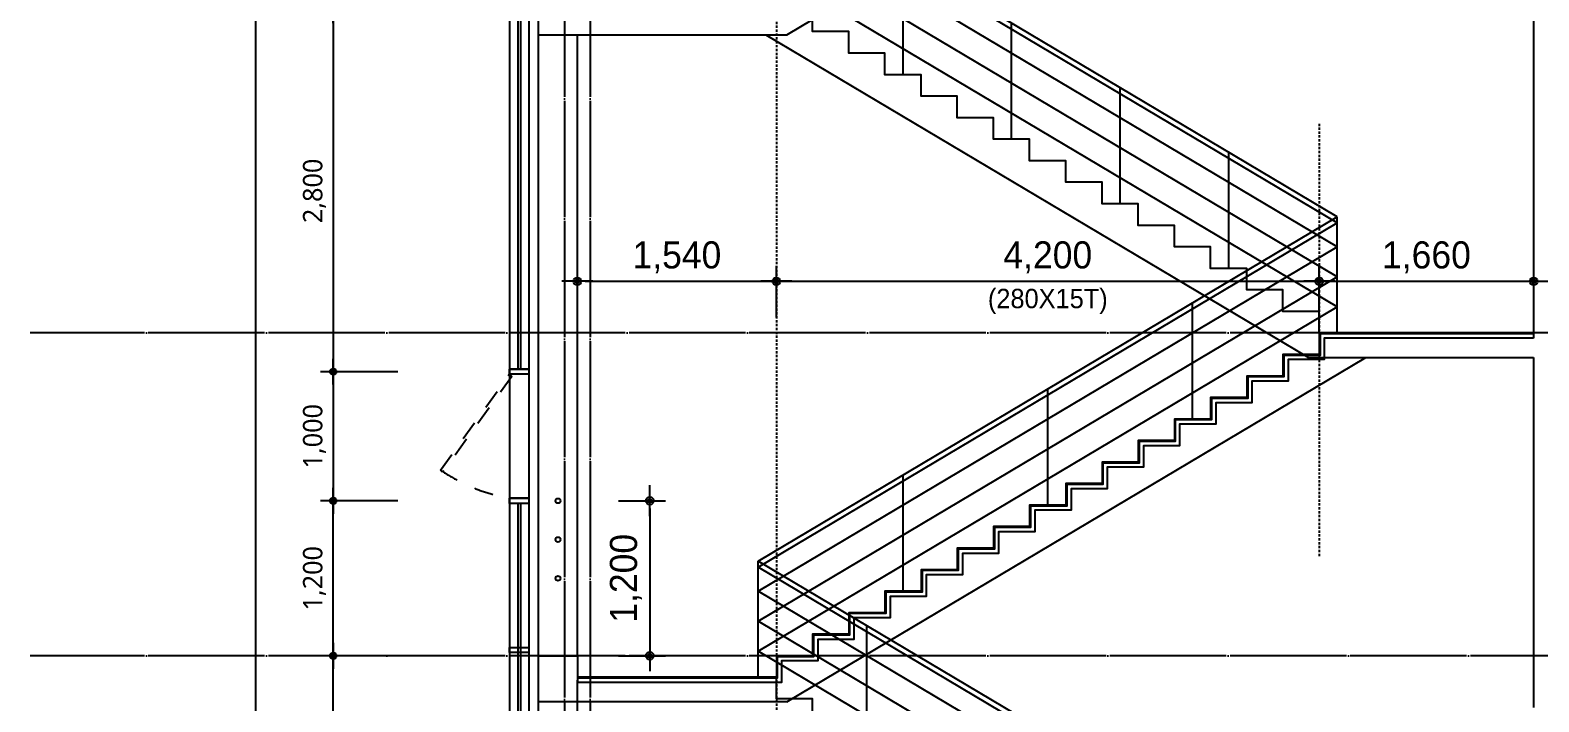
# Model space of a CAD drawing. Header units: millimetres. Extents: x 11948722 to 13111668, y -10771712 to -10232988.
# Drawn here: x 12372471 to 12384145, y -10553805 to -10548603 of the extents above; entities that cross this region are included whole.
import ezdxf

# ---------------------------------------------------------------- set-up
doc = ezdxf.new("R2010")
doc.units = ezdxf.units.MM
doc.header["$LTSCALE"] = 150
doc.header["$MEASUREMENT"] = 0
for name, pattern in [('CEN', [6.2, 6, -0.1, 0, -0.1]), ('HIDDEN', [2, 1, -1]), ('Xref-계단단면도$0$H', [1, 0.6, -0.4])]:
    doc.linetypes.add(name, pattern=pattern)
doc.layers.get('0').update_dxf_attribs({"linetype": 'CONTINUOUS'})
doc.layers.get('Defpoints').update_dxf_attribs({"color": 117, "linetype": 'CONTINUOUS'})
for name, color, linetype in [('A-중심선', 10, 'CEN'), ('CON-C', 2, 'CONTINUOUS'), ('dim0', 7, 'CONTINUOUS'), ('ELE-8', 8, 'CONTINUOUS'), ('WID', 4, 'CONTINUOUS'), ('WIN 6', 4, 'CONTINUOUS'), ('Xref-계단단면도$0$3 dim0', 7, 'CONTINUOUS'), ('Xref-계단단면도$0$A-CEIL', 6, 'CONTINUOUS'), ('Xref-계단단면도$0$A-DIM', 7, 'CONTINUOUS'), ('Xref-계단단면도$0$PIR판넬', 4, 'CONTINUOUS')]:
    doc.layers.add(name, color=color, linetype=linetype)
doc.styles.add('Xref-계단단면도$0$나눔고딕 Se', font='')
doc.styles.add('나눔고딕 Se', font='NanumGothic.ttf')
doc.styles.get('Xref-계단단면도$0$나눔고딕 Se').set_extended_font_data('Dotum')
doc.dimstyles.new('A1-100', dxfattribs={"dimtxt": 3, "dimasz": 1, "dimexe": 2, "dimexo": 2, "dimgap": 1, "dimtad": 1, "dimdec": 0, "dimzin": 12, "dimdsep": 46, "dimlunit": 6, "dimtxsty": '나눔고딕 Se', "dimblk1": 'DIMDOT', "dimblk2": 'DIMDOT', "dimsah": 1, "dimcen": -1, "dimdle": 2, "dimclrd": 256, "dimclre": 256, "dimclrt": 3, "dimadec": 0, "dimazin": 0, "dimtfac": 1, "dimtdec": 0, "dimtix": 1, "dimtmove": 2, "dimatfit": 3, "dimldrblk": 'DIMDOT', "dimfxl": 1, "dimtvp": 1, "dimtolj": 1, "dimtzin": 12, "dimlwd": -1, "dimlwe": -1, "dimarcsym": 0})
doc.dimstyles.new('Xref-계단단면도$0$A1-100', dxfattribs={"dimtxt": 3, "dimasz": 1, "dimexe": 2, "dimexo": 2, "dimgap": 1, "dimtad": 1, "dimdec": 0, "dimzin": 12, "dimdsep": 46, "dimlunit": 6, "dimtxsty": 'Xref-계단단면도$0$나눔고딕 Se', "dimblk1": 'Xref-계단단면도$0$DIMDOT', "dimblk2": 'Xref-계단단면도$0$DIMDOT', "dimsah": 1, "dimcen": -1, "dimdle": 2, "dimclrd": 256, "dimclre": 256, "dimclrt": 3, "dimadec": 0, "dimazin": 0, "dimtfac": 1, "dimtdec": 0, "dimtix": 1, "dimtmove": 2, "dimatfit": 3, "dimldrblk": 'Xref-계단단면도$0$DIMDOT', "dimfxl": 1, "dimtvp": 1, "dimtolj": 1, "dimtzin": 12, "dimlwd": -1, "dimlwe": -1, "dimarcsym": 0})

# ---------------------------------------------------------------- blocks, each defined once
blk = doc.blocks.new('Xref-계단단면도$0$DIMDOT')
at = {"color": 0}
blk.add_line((-2, 0), (2, 0), dxfattribs=at)
for radius in [0.5, 0.25]:
    blk.add_circle((0, 0), radius, dxfattribs=at)
blk = doc.blocks.new('*D163')
at = {"layer": 'Defpoints', "color": 0, "ltscale": 1200}
for p in [(12372471, -10548448), (12370071, -10550948), (12372471, -10550948)]:
    blk.add_point(p, dxfattribs=at)
at = {"layer": 'Xref-계단단면도$0$3 dim0'}
for p, q in [((12372351, -10548448), (12369951, -10548448)), ((12370071, -10548508), (12370071, -10550888)), ((12372351, -10550948), (12369951, -10550948))]:
    blk.add_line(p, q, dxfattribs=at)
at = {"layer": 'Xref-계단단면도$0$3 dim0', "ltscale": 1200, "xscale": 60, "yscale": 60, "zscale": 60}
for p, rotation in [((12370071, -10548448), 90), ((12370071, -10550948), 270)]:
    blk.add_blockref('Xref-계단단면도$0$DIMDOT', p, dxfattribs=dict(at, rotation=rotation))
at = {"layer": 'Xref-계단단면도$0$3 dim0', "color": 3, "ltscale": 1200, "char_height": 210, "attachment_point": 5, "rotation": 90, "style": 'Xref-계단단면도$0$나눔고딕 Se'}
for s, insert in [('\\W0.9;\\T0.95;(166.67X15R)', (12370265, -10549698)), ('\\A1;2,500', (12369885, -10549698))]:
    blk.add_mtext(s, dxfattribs=dict(at, insert=insert))
blk = doc.blocks.new('*D164')
at = {"layer": 'Defpoints', "color": 0, "ltscale": 1200}
for p in [(12372471, -10550948), (12370071, -10553448), (12372471, -10553448)]:
    blk.add_point(p, dxfattribs=at)
at = {"layer": 'Xref-계단단면도$0$3 dim0'}
for p, q in [((12372351, -10550948), (12369951, -10550948)), ((12370071, -10551008), (12370071, -10553388)), ((12372351, -10553448), (12369951, -10553448))]:
    blk.add_line(p, q, dxfattribs=at)
at = {"layer": 'Xref-계단단면도$0$3 dim0', "ltscale": 1200, "xscale": 60, "yscale": 60, "zscale": 60}
for p, rotation in [((12370071, -10550948), 90), ((12370071, -10553448), 270)]:
    blk.add_blockref('Xref-계단단면도$0$DIMDOT', p, dxfattribs=dict(at, rotation=rotation))
at = {"layer": 'Xref-계단단면도$0$3 dim0', "color": 3, "ltscale": 1200, "char_height": 210, "attachment_point": 5, "rotation": 90, "style": 'Xref-계단단면도$0$나눔고딕 Se'}
for s, insert in [('\\W0.9;\\T0.95;(166.67X15R)', (12370265, -10552198)), ('\\A1;2,500', (12369885, -10552198))]:
    blk.add_mtext(s, dxfattribs=dict(at, insert=insert))
blk = doc.blocks.new('*D165')
at = {"layer": 'Defpoints', "color": 0, "ltscale": 1200}
for p in [(12372471, -10553448), (12370071, -10555948), (12372471, -10555948)]:
    blk.add_point(p, dxfattribs=at)
at = {"layer": 'Xref-계단단면도$0$3 dim0'}
for p, q in [((12372351, -10553448), (12369951, -10553448)), ((12370071, -10553508), (12370071, -10555888)), ((12372351, -10555948), (12369951, -10555948))]:
    blk.add_line(p, q, dxfattribs=at)
at = {"layer": 'Xref-계단단면도$0$3 dim0', "ltscale": 1200, "xscale": 60, "yscale": 60, "zscale": 60}
for p, rotation in [((12370071, -10553448), 90), ((12370071, -10555948), 270)]:
    blk.add_blockref('Xref-계단단면도$0$DIMDOT', p, dxfattribs=dict(at, rotation=rotation))
at = {"layer": 'Xref-계단단면도$0$3 dim0', "color": 3, "ltscale": 1200, "char_height": 210, "attachment_point": 5, "rotation": 90, "style": 'Xref-계단단면도$0$나눔고딕 Se'}
for s, insert in [('\\W0.9;\\T0.95;(166.67X15R)', (12370265, -10554698)), ('\\A1;2,500', (12369885, -10554698))]:
    blk.add_mtext(s, dxfattribs=dict(at, insert=insert))
blk = doc.blocks.new('*D172')
at = {"layer": 'Defpoints', "color": 0, "lineweight": -3, "ltscale": 1200}
for p in [(12378245, -10550548), (12376705, -10550948), (12378245, -10550948)]:
    blk.add_point(p, dxfattribs=at)
at = {"layer": 'Xref-계단단면도$0$3 dim0'}
for p, q in [((12376705, -10550828), (12376705, -10550428)), ((12378245, -10550828), (12378245, -10550428)), ((12376765, -10550548), (12378185, -10550548))]:
    blk.add_line(p, q, dxfattribs=at)
at = {"layer": 'Xref-계단단면도$0$3 dim0', "ltscale": 1200, "xscale": 60, "yscale": 60, "zscale": 60, "rotation": 180}
blk.add_blockref('Xref-계단단면도$0$DIMDOT', (12376705, -10550548), dxfattribs=at)
at = {"layer": 'Xref-계단단면도$0$3 dim0', "ltscale": 1200, "xscale": 60, "yscale": 60, "zscale": 60}
blk.add_blockref('Xref-계단단면도$0$DIMDOT', (12378245, -10550548), dxfattribs=at)
at = {"layer": 'Xref-계단단면도$0$3 dim0', "color": 3, "ltscale": 1200, "insert": (12377475, -10550363), "char_height": 210, "attachment_point": 5, "style": 'Xref-계단단면도$0$나눔고딕 Se'}
blk.add_mtext('\\A1;1,540', dxfattribs=at)
blk = doc.blocks.new('*D173')
at = {"layer": 'Defpoints', "color": 0, "lineweight": -3, "ltscale": 1200}
for p in [(12382445, -10550548), (12378245, -10550948), (12382445, -10550948)]:
    blk.add_point(p, dxfattribs=at)
at = {"layer": 'Xref-계단단면도$0$3 dim0'}
for p, q in [((12378245, -10550828), (12378245, -10550428)), ((12382445, -10550828), (12382445, -10550428)), ((12378305, -10550548), (12382385, -10550548))]:
    blk.add_line(p, q, dxfattribs=at)
at = {"layer": 'Xref-계단단면도$0$3 dim0', "ltscale": 1200, "xscale": 60, "yscale": 60, "zscale": 60, "rotation": 180}
blk.add_blockref('Xref-계단단면도$0$DIMDOT', (12378245, -10550548), dxfattribs=at)
at = {"layer": 'Xref-계단단면도$0$3 dim0', "ltscale": 1200, "xscale": 60, "yscale": 60, "zscale": 60}
blk.add_blockref('Xref-계단단면도$0$DIMDOT', (12382445, -10550548), dxfattribs=at)
at = {"layer": 'Xref-계단단면도$0$3 dim0', "color": 3, "ltscale": 1200, "char_height": 210, "attachment_point": 5, "style": 'Xref-계단단면도$0$나눔고딕 Se'}
for s, insert in [('\\A1;4,200', (12380345, -10550363)), ('\\H0.714286x;(280X15T)', (12380345, -10550704))]:
    blk.add_mtext(s, dxfattribs=dict(at, insert=insert))
blk = doc.blocks.new('*D174')
at = {"layer": 'Defpoints', "color": 0, "lineweight": -3, "ltscale": 1200}
for p in [(12384105, -10550548), (12382445, -10550948), (12384105, -10550948)]:
    blk.add_point(p, dxfattribs=at)
at = {"layer": 'Xref-계단단면도$0$3 dim0'}
for p, q in [((12382445, -10550828), (12382445, -10550428)), ((12384105, -10550828), (12384105, -10550428)), ((12382505, -10550548), (12384045, -10550548))]:
    blk.add_line(p, q, dxfattribs=at)
at = {"layer": 'Xref-계단단면도$0$3 dim0', "ltscale": 1200, "xscale": 60, "yscale": 60, "zscale": 60, "rotation": 180}
blk.add_blockref('Xref-계단단면도$0$DIMDOT', (12382445, -10550548), dxfattribs=at)
at = {"layer": 'Xref-계단단면도$0$3 dim0', "ltscale": 1200, "xscale": 60, "yscale": 60, "zscale": 60}
blk.add_blockref('Xref-계단단면도$0$DIMDOT', (12384105, -10550548), dxfattribs=at)
at = {"layer": 'Xref-계단단면도$0$3 dim0', "color": 3, "ltscale": 1200, "insert": (12383275, -10550363), "char_height": 210, "attachment_point": 5, "style": 'Xref-계단단면도$0$나눔고딕 Se'}
blk.add_mtext('\\A1;1,660', dxfattribs=at)
blk = doc.blocks.new('DIMDOT')
at = {"color": 0}
blk.add_line((-2, 0), (2, 0), dxfattribs=at)
for radius in [0.5, 0.25]:
    blk.add_circle((0, 0), radius, dxfattribs=at)
blk = doc.blocks.new('*D1074')
at = {"layer": 'Defpoints', "color": 0, "transparency": 16777216}
for p in [(12375416, -10551248), (12374816, -10552248), (12375416, -10552248)]:
    blk.add_point(p, dxfattribs=at)
at = {"layer": 'dim0', "transparency": 16777216}
for p, q in [((12375316, -10551248), (12374716, -10551248)), ((12374816, -10551298), (12374816, -10552198)), ((12375316, -10552248), (12374716, -10552248))]:
    blk.add_line(p, q, dxfattribs=at)
at = {"layer": 'dim0', "transparency": 16777216, "xscale": 50, "yscale": 50, "zscale": 50}
for p, rotation in [((12374816, -10551248), 90), ((12374816, -10552248), 270)]:
    blk.add_blockref('DIMDOT', p, dxfattribs=dict(at, rotation=rotation))
at = {"layer": 'dim0', "color": 3, "transparency": 16777216, "insert": (12374670, -10551748), "char_height": 150, "attachment_point": 5, "rotation": 90, "style": '나눔고딕 Se'}
blk.add_mtext('\\A1;1,000', dxfattribs=at)
blk = doc.blocks.new('*D1075')
at = {"layer": 'Defpoints', "color": 0, "transparency": 16777216}
for p in [(12375416, -10548448), (12374816, -10551248), (12375416, -10551248)]:
    blk.add_point(p, dxfattribs=at)
at = {"layer": 'dim0', "transparency": 16777216}
for p, q in [((12375316, -10548448), (12374716, -10548448)), ((12374816, -10548498), (12374816, -10551198)), ((12375316, -10551248), (12374716, -10551248))]:
    blk.add_line(p, q, dxfattribs=at)
at = {"layer": 'dim0', "transparency": 16777216, "xscale": 50, "yscale": 50, "zscale": 50}
for p, rotation in [((12374816, -10548448), 90), ((12374816, -10551248), 270)]:
    blk.add_blockref('DIMDOT', p, dxfattribs=dict(at, rotation=rotation))
at = {"layer": 'dim0', "color": 3, "transparency": 16777216, "insert": (12374670, -10549848), "char_height": 150, "attachment_point": 5, "rotation": 90, "style": '나눔고딕 Se'}
blk.add_mtext('\\A1;2,800', dxfattribs=at)
blk = doc.blocks.new('*D1080')
at = {"layer": 'Defpoints', "color": 0, "transparency": 16777216}
for p in [(12374816, -10552248), (12375416, -10552248), (12375416, -10553448)]:
    blk.add_point(p, dxfattribs=at)
at = {"layer": 'dim0', "transparency": 16777216}
for p, q in [((12375316, -10552248), (12374716, -10552248)), ((12374816, -10553398), (12374816, -10552298)), ((12375316, -10553448), (12374716, -10553448))]:
    blk.add_line(p, q, dxfattribs=at)
at = {"layer": 'dim0', "transparency": 16777216, "xscale": 50, "yscale": 50, "zscale": 50}
for p, rotation in [((12374816, -10552248), 90), ((12374816, -10553448), 270)]:
    blk.add_blockref('DIMDOT', p, dxfattribs=dict(at, rotation=rotation))
at = {"layer": 'dim0', "color": 3, "transparency": 16777216, "insert": (12374670, -10552848), "char_height": 150, "attachment_point": 5, "rotation": 90, "style": '나눔고딕 Se'}
blk.add_mtext('\\A1;1,200', dxfattribs=at)
blk = doc.blocks.new('*D1081')
at = {"layer": 'Defpoints', "color": 0, "transparency": 16777216}
for p in [(12374816, -10553448), (12375416, -10553448), (12375416, -10555748)]:
    blk.add_point(p, dxfattribs=at)
at = {"layer": 'dim0', "transparency": 16777216}
for p, q in [((12375316, -10553448), (12374716, -10553448)), ((12374816, -10555698), (12374816, -10553498)), ((12375316, -10555748), (12374716, -10555748))]:
    blk.add_line(p, q, dxfattribs=at)
at = {"layer": 'dim0', "transparency": 16777216, "xscale": 50, "yscale": 50, "zscale": 50}
for p, rotation in [((12374816, -10553448), 90), ((12374816, -10555748), 270)]:
    blk.add_blockref('DIMDOT', p, dxfattribs=dict(at, rotation=rotation))
at = {"layer": 'dim0', "color": 3, "transparency": 16777216, "insert": (12374670, -10554598), "char_height": 150, "attachment_point": 5, "rotation": 90, "style": '나눔고딕 Se'}
blk.add_mtext('\\A1;2,300', dxfattribs=at)
blk = doc.blocks.new('*D1240')
at = {"layer": 'Defpoints', "color": 0, "transparency": 16777216}
for p in [(12374216, -10533648), (12374816, -10533648), (12374816, -10559648, 94135)]:
    blk.add_point(p, dxfattribs=at)
at = {"layer": 'dim0', "transparency": 16777216}
for p, q in [((12374716, -10533648), (12374116, -10533648)), ((12374216, -10559598), (12374216, -10533698)), ((12374716, -10559648), (12374116, -10559648))]:
    blk.add_line(p, q, dxfattribs=at)
at = {"layer": 'dim0', "transparency": 16777216, "xscale": 50, "yscale": 50, "zscale": 50}
for p, rotation in [((12374216, -10533648), 90), ((12374216, -10559648), 270)]:
    blk.add_blockref('DIMDOT', p, dxfattribs=dict(at, rotation=rotation))
at = {"layer": 'dim0', "color": 3, "transparency": 16777216, "insert": (12374070, -10546648), "char_height": 150, "attachment_point": 5, "rotation": 90, "style": '나눔고딕 Se'}
blk.add_mtext('\\A1;26,000', dxfattribs=at)
blk = doc.blocks.new('*D1332')
at = {"layer": 'Defpoints', "color": 0, "ltscale": 1200}
for p in [(12376903, -10552248), (12376903, -10553448), (12377266, -10553448)]:
    blk.add_point(p, dxfattribs=at)
at = {"layer": 'Xref-계단단면도$0$3 dim0'}
for p, q in [((12377023, -10552248), (12377386, -10552248)), ((12377266, -10552308), (12377266, -10553388)), ((12377023, -10553448), (12377386, -10553448))]:
    blk.add_line(p, q, dxfattribs=at)
at = {"layer": 'Xref-계단단면도$0$3 dim0', "ltscale": 1200, "xscale": 60, "yscale": 60, "zscale": 60}
for p, rotation in [((12377266, -10552248), 90), ((12377266, -10553448), 270)]:
    blk.add_blockref('Xref-계단단면도$0$DIMDOT', p, dxfattribs=dict(at, rotation=rotation))
at = {"layer": 'Xref-계단단면도$0$3 dim0', "color": 3, "ltscale": 1200, "insert": (12377081, -10552848), "char_height": 210, "attachment_point": 5, "rotation": 90, "style": 'Xref-계단단면도$0$나눔고딕 Se'}
blk.add_mtext('\\A1;1,200', dxfattribs=at)

msp = doc.modelspace()

# ---------------------------------------------------------------- linework, layer by layer
at = {"layer": 'A-중심선'}
for p, q in [((12376604.7, -10530548.2), (12376604.7, -10579629.2)), ((12376804.7, -10530548.2), (12376804.7, -10579629.2)), ((12390096.5, -10550948.2), (12372470.5, -10550948.2)), ((12390096.5, -10553448.2), (12372470.5, -10553448.2))]:
    msp.add_line(p, q, dxfattribs=at)
at = {"layer": 'CON-C', "ltscale": 1200}
for p, q in [((12378325.9, -10548638.2), (12382525.9, -10546138.2)), ((12384104.7, -10546138.2), (12384104.7, -10550988.2)), ((12376404.7, -10548638.2), (12378325.9, -10548638.2)), ((12378325.9, -10553804.8), (12382805.9, -10551138.2)), ((12382805.9, -10551138.2), (12384104.7, -10551138.2)), ((12384104.7, -10551138.2), (12384104.7, -10553848.2))]:
    msp.add_line(p, q, dxfattribs=at)
for points in [[(12376404.7, -10548638.2), (12376404.7, -10548448.2), (12376704.7, -10548448.2)], [(12378325.9, -10553804.8), (12376404.7, -10553804.8), (12376404.7, -10553448.2), (12376704.7, -10553448.2), (12376704.7, -10553654.8)]]:
    msp.add_lwpolyline(points, dxfattribs=at)
at = {"layer": 'CON-C', "ltscale": 1200, "flags": 128}
msp.add_lwpolyline([(12384104.7, -10550988.2), (12382724.7, -10550988.2), (12382724.7, -10550988.2), (12382484.7, -10550988.2), (12382484.7, -10551154.8), (12382204.7, -10551154.8), (12382204.7, -10551321.5), (12381924.7, -10551321.5), (12381924.7, -10551488.2), (12381644.7, -10551488.2), (12381644.7, -10551654.8), (12381364.7, -10551654.8), (12381364.7, -10551821.5), (12381084.7, -10551821.5), (12381084.7, -10551988.2), (12380804.7, -10551988.2), (12380804.7, -10552154.8), (12380524.7, -10552154.8), (12380524.7, -10552321.5), (12380244.7, -10552321.5), (12380244.7, -10552488.2), (12379964.7, -10552488.2), (12379964.7, -10552654.8), (12379684.7, -10552654.8), (12379684.7, -10552821.5), (12379404.7, -10552821.5), (12379404.7, -10552988.2), (12379124.7, -10552988.2), (12379124.7, -10553154.8), (12378844.7, -10553154.8), (12378844.7, -10553321.5), (12378564.7, -10553321.5), (12378564.7, -10553488.2), (12378284.7, -10553488.2), (12378284.7, -10553654.8), (12376704.7, -10553654.8)], dxfattribs=at)
at = {"layer": 'ELE-8', "ltscale": 300}
for p, q in [((12382584.7, -10550048.2), (12378384.7, -10547548.2)), ((12382584.7, -10550094.7), (12378384.7, -10547594.7)), ((12382584.7, -10550280.9), (12378384.7, -10547780.9)), ((12382584.7, -10550513.7), (12378384.7, -10548013.7)), ((12379224.7, -10548948.2), (12379224.7, -10548048.2)), ((12382584.7, -10550746.4), (12378384.7, -10548246.4)), ((12376984.7, -10548638.2), (12378163.4, -10548638.2)), ((12378163.4, -10548638.2), (12382363.4, -10551138.2)), ((12380064.7, -10549448.2), (12380064.7, -10548548.2)), ((12380904.7, -10549948.2), (12380904.7, -10549048.2)), ((12381744.7, -10550448.2), (12381744.7, -10549548.2)), ((12382584.7, -10550948.2), (12382584.7, -10550048.2)), ((12382363.4, -10551138.2), (12384104.7, -10551138.2)), ((12382024.7, -10555048.2), (12378104.7, -10552714.8)), ((12378104.7, -10553614.8), (12378104.7, -10552714.8)), ((12382024.7, -10555094.7), (12378104.7, -10552761.4)), ((12382024.7, -10555280.9), (12378104.7, -10552947.6)), ((12382024.7, -10555513.7), (12378104.7, -10553180.3)), ((12378944.7, -10554114.8), (12378944.7, -10553214.8)), ((12382024.7, -10555746.4), (12378104.7, -10553413.1))]:
    msp.add_line(p, q, dxfattribs=at)
at = {"layer": 'ELE-8', "ltscale": 300, "flags": 128}
for points in [[(12384104.7, -10550948.2), (12382444.7, -10550948.2), (12382444.7, -10550781.5), (12382164.7, -10550781.5), (12382164.7, -10550614.8), (12381884.7, -10550614.8), (12381884.7, -10550448.2), (12381604.7, -10550448.2), (12381604.7, -10550281.5), (12381324.7, -10550281.5), (12381324.7, -10550114.8), (12381044.7, -10550114.8), (12381044.7, -10549948.2), (12380764.7, -10549948.2), (12380764.7, -10549781.5), (12380484.7, -10549781.5), (12380484.7, -10549614.8), (12380204.7, -10549614.8), (12380204.7, -10549448.2), (12379924.7, -10549448.2), (12379924.7, -10549281.5), (12379644.7, -10549281.5), (12379644.7, -10549114.8), (12379364.7, -10549114.8), (12379364.7, -10548948.2), (12379084.7, -10548948.2), (12379084.7, -10548781.5), (12378804.7, -10548781.5), (12378804.7, -10548614.8), (12378524.7, -10548614.8), (12378524.7, -10548448.2)], [(12378524.7, -10553948.2), (12378524.7, -10553781.5), (12378244.7, -10553781.5), (12378244.7, -10553614.8), (12376704.7, -10553614.8)]]:
    msp.add_lwpolyline(points, dxfattribs=at)
at = {"layer": 'WID', "linetype": 'HIDDEN'}
msp.add_lwpolyline([(12376179.7, -10551268.2), (12376196.6, -10551285.1), (12375661.9, -10552026.9), (12375644.9, -10552010)], close=True, dxfattribs=at)
msp.add_arc((12376423.9, -10550865.4), 1384.5, 235.76365, 259.84066, dxfattribs=at)
at = {"layer": 'WIN 6', "color": 8}
for p, q in [((12376404.7, -10553448.2), (12376404.7, -10548638.2)), ((12376704.7, -10553448.2), (12376704.7, -10548638.2)), ((12376404.7, -10557948.2), (12376404.7, -10553638.2)), ((12376704.7, -10557948.2), (12376704.7, -10553638.2))]:
    msp.add_line(p, q, dxfattribs=at)
at = {"layer": 'Xref-계단단면도$0$A-CEIL', "ltscale": 1200}
for p, q in [((12378104.7, -10552714.8), (12382584.7, -10550048.2)), ((12382584.7, -10550948.2), (12382584.7, -10550048.2)), ((12378104.7, -10552761.4), (12382584.7, -10550094.7)), ((12378104.7, -10552947.6), (12382584.7, -10550280.9)), ((12378104.7, -10553180.3), (12382584.7, -10550513.7)), ((12378104.7, -10553413.1), (12382584.7, -10550746.4)), ((12381464.7, -10551614.8), (12381464.7, -10550714.8)), ((12380344.7, -10552281.5), (12380344.7, -10551381.5)), ((12379224.7, -10552948.2), (12379224.7, -10552048.2)), ((12378104.7, -10553614.8), (12378104.7, -10552714.8))]:
    msp.add_line(p, q, dxfattribs=at)
at = {"layer": 'Xref-계단단면도$0$A-CEIL', "ltscale": 1200, "flags": 128}
for points in [[(12384104.7, -10550948.2), (12382724.7, -10550948.2), (12382444.7, -10550948.2), (12382444.7, -10551114.8), (12382164.7, -10551114.8), (12382164.7, -10551281.5), (12381884.7, -10551281.5), (12381884.7, -10551448.2), (12381604.7, -10551448.2), (12381604.7, -10551614.8), (12381324.7, -10551614.8), (12381324.7, -10551781.5), (12381044.7, -10551781.5), (12381044.7, -10551948.2), (12380764.7, -10551948.2), (12380764.7, -10552114.8), (12380484.7, -10552114.8), (12380484.7, -10552281.5), (12380204.7, -10552281.5), (12380204.7, -10552448.2), (12379924.7, -10552448.2), (12379924.7, -10552614.8), (12379644.7, -10552614.8), (12379644.7, -10552781.5), (12379364.7, -10552781.5), (12379364.7, -10552948.2), (12379084.7, -10552948.2), (12379084.7, -10553114.8), (12378804.7, -10553114.8), (12378804.7, -10553281.5), (12378524.7, -10553281.5), (12378524.7, -10553448.2), (12378244.7, -10553448.2), (12378244.7, -10553614.8), (12376704.7, -10553614.8)], [(12384104.7, -10550955.2), (12382724.7, -10550955.2), (12382724.7, -10550955.2), (12382451.7, -10550955.2), (12382451.7, -10551121.8), (12382171.7, -10551121.8), (12382171.7, -10551288.5), (12381891.7, -10551288.5), (12381891.7, -10551455.2), (12381611.7, -10551455.2), (12381611.7, -10551621.8), (12381331.7, -10551621.8), (12381331.7, -10551788.5), (12381051.7, -10551788.5), (12381051.7, -10551955.2), (12380771.7, -10551955.2), (12380771.7, -10552121.8), (12380491.7, -10552121.8), (12380491.7, -10552288.5), (12380211.7, -10552288.5), (12380211.7, -10552455.2), (12379931.7, -10552455.2), (12379931.7, -10552621.8), (12379651.7, -10552621.8), (12379651.7, -10552788.5), (12379371.7, -10552788.5), (12379371.7, -10552955.2), (12379091.7, -10552955.2), (12379091.7, -10553121.8), (12378811.7, -10553121.8), (12378811.7, -10553288.5), (12378531.7, -10553288.5), (12378531.7, -10553455.2), (12378251.7, -10553455.2), (12378251.7, -10553621.8), (12376704.7, -10553621.8)]]:
    msp.add_lwpolyline(points, dxfattribs=at)
at = {"layer": 'Xref-계단단면도$0$A-CEIL', "ltscale": 1200}
for centre in [(12376554.7, -10552248.2), (12376554.7, -10552548.2), (12376554.7, -10552848.2)]:
    msp.add_circle(centre, 19, dxfattribs=at)
at = {"layer": 'Xref-계단단면도$0$A-DIM', "color": 135, "linetype": 'Xref-계단단면도$0$H', "ltscale": 0.2}
for p, q in [((12378244.7, -10532098.2), (12378244.7, -10554846.9)), ((12382444.7, -10549327.5), (12382444.7, -10552680.8))]:
    msp.add_line(p, q, dxfattribs=at)
at = {"layer": 'Xref-계단단면도$0$PIR판넬'}
for p, q in [((12376179.7, -10533648.2), (12376179.7, -10559648.2)), ((12376329.7, -10533648.2), (12376329.7, -10559648.2)), ((12376244.7, -10547268.2), (12376244.7, -10551228.2)), ((12376264.7, -10547268.2), (12376264.7, -10551228.2)), ((12376329.7, -10551228.2), (12376179.7, -10551228.2)), ((12376329.7, -10551268.2), (12376179.7, -10551268.2)), ((12376329.7, -10552228.2), (12376179.7, -10552228.2)), ((12376329.7, -10552228.2), (12376179.7, -10552228.2)), ((12376329.7, -10552268.2), (12376179.7, -10552268.2)), ((12376329.7, -10552268.2), (12376179.7, -10552268.2)), ((12376244.7, -10552268.2), (12376244.7, -10555728.2)), ((12376264.7, -10552268.2), (12376264.7, -10555728.2))]:
    msp.add_line(p, q, dxfattribs=at)
for points in [[(12376179.7, -10551228.2), (12376329.7, -10551228.2), (12376329.7, -10551268.2), (12376179.7, -10551268.2)], [(12376179.7, -10552228.2), (12376329.7, -10552228.2), (12376329.7, -10552268.2), (12376179.7, -10552268.2)], [(12376179.7, -10553383.2), (12376329.7, -10553383.2), (12376329.7, -10553423.2), (12376179.7, -10553423.2)]]:
    msp.add_lwpolyline(points, close=True, dxfattribs=at)

# ---------------------------------------------------------------- dimensions: what is measured, and where the dimension line sits
at = {"layer": 'dim0'}
for base, p1, p2, angle, picture, middle in [((12374216, -10533648.2), (12374816, -10559648.2, 94135), (12374816, -10533648.2), 270, '*D1240', (12374069.8, -10546648.2)), ((12374816, -10551248.2), (12375416, -10548448.2), (12375416, -10551248.2), 90, '*D1075', (12374669.8, -10549848.2)), ((12374816, -10552248.2), (12375416, -10551248.2), (12375416, -10552248.2), 90, '*D1074', (12374670, -10551748.2)), ((12374816, -10552248.2), (12375416, -10553448.2), (12375416, -10552248.2), 270, '*D1080', (12374669.8, -10552848.2)), ((12374816, -10553448.2), (12375416, -10555748.2), (12375416, -10553448.2), 270, '*D1081', (12374669.8, -10554598.2))]:
    dim = msp.add_linear_dim(base=base, p1=p1, p2=p2, angle=angle, dimstyle='A1-100', override={"dimscale": 50}, dxfattribs=at)
    dim.commit()
    dim.dimension.update_dxf_attribs({"geometry": picture, "text_midpoint": middle})
at = {"layer": 'Xref-계단단면도$0$3 dim0'}
for base, p1, p2, picture, middle in [((12370070.5, -10550948.2), (12372470.5, -10548448.2), (12372470.5, -10550948.2), '*D163', (12370070.5, -10549698.2)), ((12370070.5, -10553448.2), (12372470.5, -10550948.2), (12372470.5, -10553448.2), '*D164', (12370070.5, -10552198.2)), ((12370070.5, -10555948.2), (12372470.5, -10553448.2), (12372470.5, -10555948.2), '*D165', (12370070.5, -10554698.2))]:
    dim = msp.add_linear_dim(base=base, p1=p1, p2=p2, angle=270, text='<>\\X\\W0.9;\\T0.95;(166.67X15R)', dimstyle='Xref-계단단면도$0$A1-100', override={"dimscale": 60, "dimtxt": 3.5, "dimtxsty": 'Xref-계단단면도$0$나눔고딕 Se', "dimblk1": 'Xref-계단단면도$0$DIMDOT', "dimblk2": 'Xref-계단단면도$0$DIMDOT'}, dxfattribs=at)
    dim.commit()
    dim.dimension.update_dxf_attribs({"geometry": picture, "text_midpoint": middle})
for base, p1, p2, picture, middle in [((12378244.7, -10550548.2), (12376704.7, -10550948.2), (12378244.7, -10550948.2), '*D172', (12377474.7, -10550362.8)), ((12384104.7, -10550548.2), (12382444.7, -10550948.2), (12384104.7, -10550948.2), '*D174', (12383274.7, -10550362.8))]:
    dim = msp.add_linear_dim(base=base, p1=p1, p2=p2, dimstyle='Xref-계단단면도$0$A1-100', override={"dimscale": 60, "dimtxt": 3.5, "dimblk1": 'Xref-계단단면도$0$DIMDOT', "dimblk2": 'Xref-계단단면도$0$DIMDOT'}, dxfattribs=at)
    dim.commit()
    dim.dimension.update_dxf_attribs({"geometry": picture, "text_midpoint": middle})
dim = msp.add_linear_dim(base=(12382444.7, -10550548.2), p1=(12378244.7, -10550948.2), p2=(12382444.7, -10550948.2), text='<>\\X\\H0.714286x;(280X15T)', dimstyle='Xref-계단단면도$0$A1-100', override={"dimscale": 60, "dimtxt": 3.5, "dimtxsty": 'Xref-계단단면도$0$나눔고딕 Se', "dimblk1": 'Xref-계단단면도$0$DIMDOT', "dimblk2": 'Xref-계단단면도$0$DIMDOT'}, dxfattribs=at)
dim.commit()
dim.dimension.update_dxf_attribs({"geometry": '*D173', "text_midpoint": (12380344.7, -10550548.2)})
dim = msp.add_linear_dim(base=(12377266.3, -10553448.2), p1=(12376903.4, -10552248.2), p2=(12376903.4, -10553448.2), angle=90, dimstyle='Xref-계단단면도$0$A1-100', override={"dimscale": 60, "dimtxt": 3.5}, dxfattribs=at)
dim.commit()
dim.dimension.update_dxf_attribs({"geometry": '*D1332', "text_midpoint": (12377080.9, -10552848.2)})

doc.saveas('drawing.dxf')
